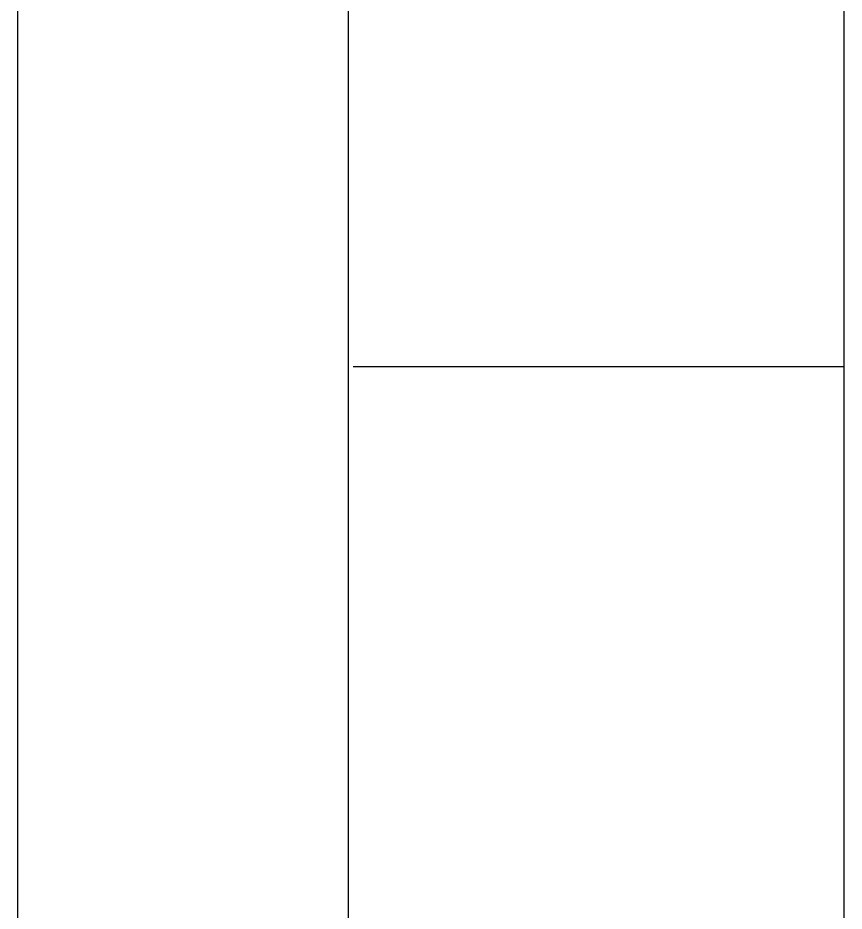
# Model space of a CAD drawing. Header units: millimetres. Extents: x 0 to 33.1, y 1.5 to 45.3.
# Drawn here: x 0.0278 to 0.3111, y 5.2811 to 5.5874 of the extents above; entities that cross this region are included whole.
import ezdxf

# ---------------------------------------------------------------- set-up
doc = ezdxf.new("R2010")
doc.units = ezdxf.units.MM
doc.header["$MEASUREMENT"] = 0
doc.layers.get('0').update_dxf_attribs({"linetype": 'CONTINUOUS'})

msp = doc.modelspace()

# ---------------------------------------------------------------- linework, layer by layer
at = {"color": 0, "linetype": 'Continuous'}
for p, q in [((0.027778, 1.49778), (0.027778, 45.3028)), ((0.141114, 1.61111), (0.141114, 44.9044)), ((0.311089, 1.78108), (0.311089, 44.7344)), ((0.311089, 5.46778), (0.142796, 5.46778))]:
    msp.add_line(p, q, dxfattribs=at)
at = {"color": 240, "linetype": 'Continuous'}
msp.add_line((0.311089, 1.78108), (0.311089, 6.90446), dxfattribs=at)

doc.saveas('drawing.dxf')
